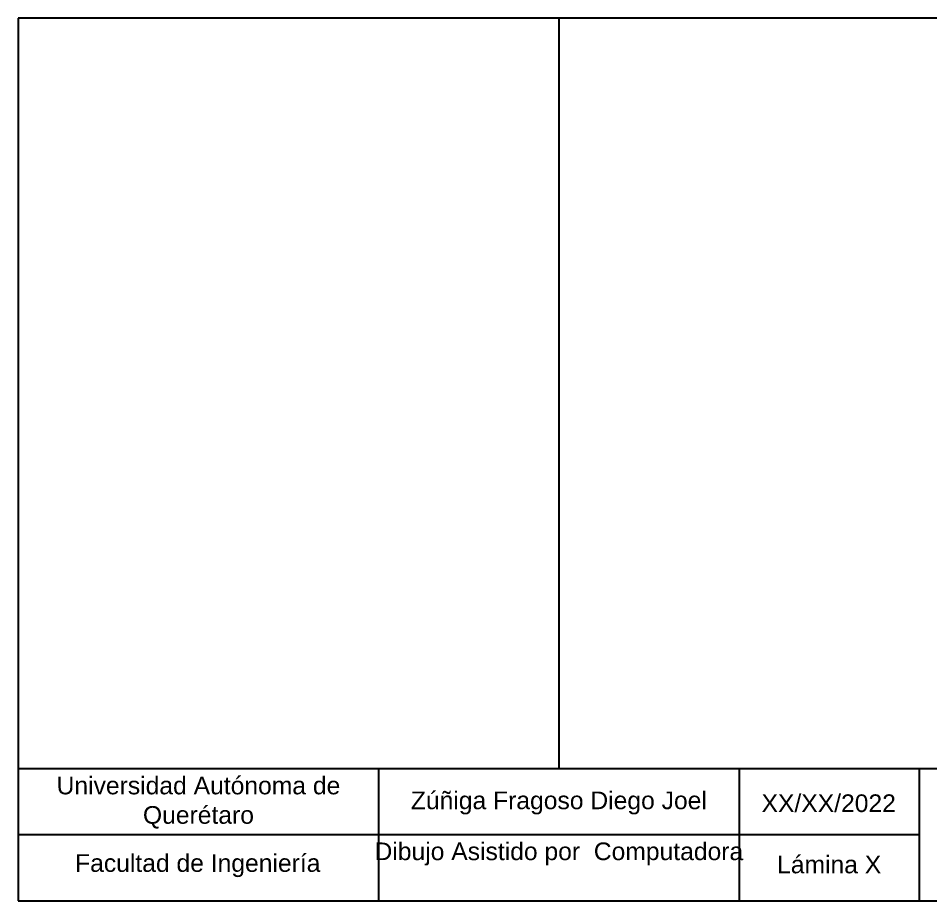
# Model space of a CAD drawing. Header units: centimetres. Extents: x 25 to 344, y 10 to 210.
# Drawn here: x 25 to 231.8, y 10 to 210 of the extents above; entities that cross this region are included whole.
import ezdxf

# ---------------------------------------------------------------- set-up
doc = ezdxf.new("R2010")
doc.units = ezdxf.units.CM
doc.layers.add('Marco', color=30, linetype='Continuous', lineweight=30)
doc.styles.get("Standard").update_dxf_attribs({"font": 'arial.ttf'})

msp = doc.modelspace()

# ---------------------------------------------------------------- linework, layer by layer
at = {"layer": 'Marco'}
for p, q in [((270, 210), (25, 210)), ((25, 210), (25, 10)), ((147.5, 210), (147.5, 40)), ((25, 40), (270, 40)), ((106.667, 40), (106.667, 10)), ((188.333, 40), (188.333, 10)), ((229.167, 40), (229.167, 10)), ((25, 25), (229.167, 25)), ((25, 10), (270, 10))]:
    msp.add_line(p, q, dxfattribs=at)

# ---------------------------------------------------------------- texts
at = {"layer": 'Marco', "char_height": 4, "attachment_point": 1}
for s, width, insert in [('\\pxqc;Universidad Autónoma de Querétaro', 81.66667, (25, 38.12)), ('\\pxqc;Zúñiga Fragoso Diego Joel', 81.66667, (106.667, 34.753)), ('\\pxqc;XX/XX/2022', 40.83333, (188.233, 34.106)), ('\\pxqc;Dibujo Asistido por  Computadora', 81.66667, (106.667, 23.206)), ('\\pxqc;Facultad de Ingeniería', 81.66667, (24.841, 20.548)), ('\\pxqc;Lámina X', 40.83333, (188.333, 20.223))]:
    msp.add_mtext_dynamic_manual_height_columns(s, width=width, gutter_width=12.5, heights=[0], dxfattribs=dict(at, insert=insert))

doc.saveas('drawing.dxf')
